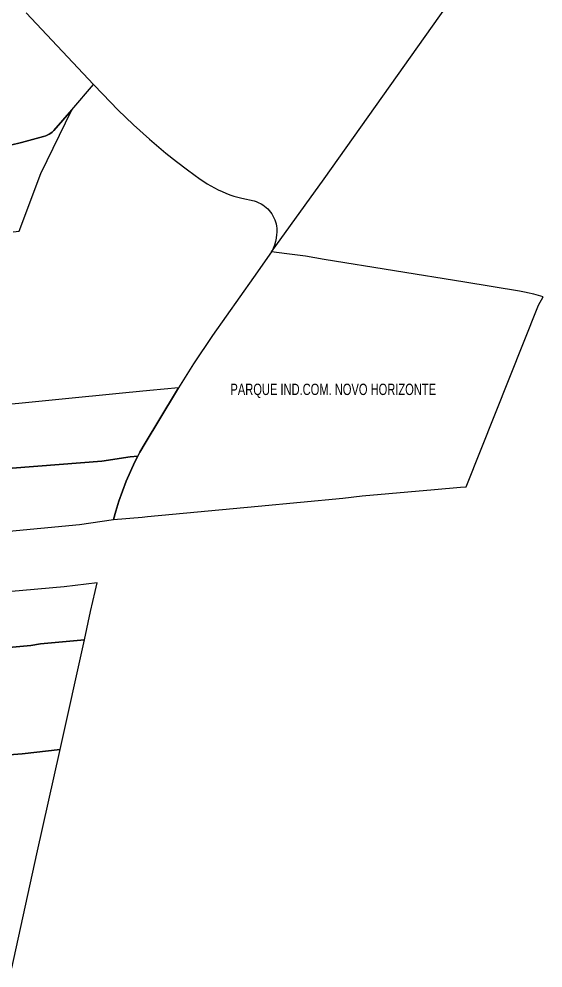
# Model space of a CAD drawing. Header units: millimetres. Extents: x 247112 to 276794, y 7363827 to 7397094.
# Drawn here: x 263968 to 264452, y 7366496 to 7367374 of the extents above; entities that cross this region are included whole.
import ezdxf
from ezdxf.enums import TextEntityAlignment as Align

# ---------------------------------------------------------------- set-up
doc = ezdxf.new("R2010")
doc.units = ezdxf.units.MM
doc.layers.add('BAIRRO', color=3, linetype='Continuous')
doc.styles.add('GEOMAIS', font='', dxfattribs={"width": 0.7, "height": 0.2})
doc.styles.get('GEOMAIS').set_extended_font_data('Arial')

msp = doc.modelspace()

# ---------------------------------------------------------------- linework, layer by layer
at = {"layer": 'BAIRRO'}
for points in [[(263974.85489, 7367379.09373), (264037.16429, 7367312.96696), (264045.68525, 7367303.92397), (264059.58438, 7367289.64852), (264073.94301, 7367275.83535), (264088.74577, 7367262.49922), (264103.97683, 7367249.65442), (264103.97683, 7367249.65442), (264113.87352, 7367241.75145), (264123.9324, 7367234.05598), (264135.68861, 7367225.58058), (264138.87851, 7367223.36494), (264142.14422, 7367221.26264), (264145.48171, 7367219.27628), (264148.88689, 7367217.40831), (264152.35553, 7367215.66103), (264155.88338, 7367214.03659), (264159.46607, 7367212.537), (264163.09921, 7367211.1641), (264166.77829, 7367209.91958), (264170.4988, 7367208.80499), (264174.25614, 7367207.82169), (264185.57622, 7367205.32535), (264187.41891, 7367204.73721), (264189.21718, 7367204.02473), (264191.81303, 7367202.73027), (264193.46415, 7367201.72268), (264195.04267, 7367200.60479), (264196.54124, 7367199.38181), (264197.98018, 7367198.03259), (264199.34882, 7367196.55942), (264200.612, 7367194.9949), (264201.76364, 7367193.34653), (264202.7982, 7367191.62227), (264203.71069, 7367189.83041), (264204.49672, 7367187.97959), (264205.1525, 7367186.07872), (264205.67488, 7367184.13694), (264206.06134, 7367182.16361), (264206.31002, 7367180.16823), (264206.41972, 7367178.1604), (264206.38992, 7367176.14981), (264206.24027, 7367174.46307), (264205.76653, 7367171.11016), (264205.06222, 7367167.798), (264204.13069, 7367164.54243), (264203.58107, 7367162.94074), (264202.9764, 7367161.35902), (264201.60488, 7367158.26299), (264250.03874, 7367225.88934), (264397.57106, 7367434.1855)], [(263960.48571, 7367256.83696), (263970.47455, 7367259.48573), (263990.88488, 7367264.89798), (263992.88468, 7367265.52492), (263994.17717, 7367266.05647), (263996.03943, 7367267.01783), (263997.79223, 7367268.16673), (263998.89059, 7367269.03083), (264000.4198, 7367270.46392), (264017.05039, 7367289.70084), (264037.16429, 7367312.96696), (263974.85489, 7367379.09373)], [(263962.81701, 7367176.92908), (263968.38753, 7367177.49384), (263988.40399, 7367230.80871), (264017.05039, 7367289.70084), (264000.4198, 7367270.46392), (263998.89059, 7367269.03083), (263997.79223, 7367268.16673), (263996.03943, 7367267.01783), (263994.17717, 7367266.05647), (263992.88468, 7367265.52492), (263990.88488, 7367264.89798), (263970.47455, 7367259.48573), (263960.48571, 7367256.83696)], [(263922.27027, 7366955.22492), (264044.65082, 7366964.72803), (264070.801, 7366968.77411), (264078.02413, 7366969.46631), (264079.87798, 7366973.06346), (264084.675, 7366981.62804), (264112.84526, 7367028.0329), (264112.84526, 7367028.0329), (264115.70307, 7367032.59814), (264089.09319, 7367030.05395), (264066.98389, 7367027.94006), (263865.58555, 7367007.98554)], [(263822.47979, 7366887.34683), (264024.04646, 7366906.40899), (264055.42505, 7366910.847), (264057.57296, 7366918.66307), (264057.57296, 7366918.66307), (264060.49603, 7366928.03426), (264063.74247, 7366937.29839), (264067.30837, 7366946.4443), (264071.18943, 7366955.461), (264075.38098, 7366964.33761), (264078.02413, 7366969.46631), (264070.801, 7366968.77411), (264044.65082, 7366964.72803), (263922.27027, 7366955.22492)], [(263931.20113, 7366790.32274), (263979.32422, 7366794.65867), (263988.16608, 7366796.03585), (264028.66001, 7366799.89078), (264034.44964, 7366826.06073), (264038.53484, 7366844.5264), (264040.38971, 7366852.28919), (264009.86593, 7366848.74258), (263933.27848, 7366841.89778)], [(263959.10621, 7366693.43597), (263971.20922, 7366694.52647), (264006.20301, 7366698.38207), (264006.20301, 7366698.38207), (264028.66001, 7366799.89078), (263988.16608, 7366796.03585), (263979.32422, 7366794.65867), (263931.20113, 7366790.32274)], [(263961.61951, 7366496.44761), (263984.86417, 7366601.92762), (263984.86417, 7366601.92762), (264006.20301, 7366698.38207), (263971.20922, 7366694.52647), (263959.10621, 7366693.43597)]]:
    msp.add_lwpolyline(points, dxfattribs=at)
msp.add_lwpolyline([(264057.57296, 7366918.66307), (264055.42505, 7366910.847), (264082.09864, 7366913.24748), (264086.90492, 7366913.69717), (264189.07885, 7366923.25688), (264267.49168, 7366930.59344), (264285.1617, 7366932.89453), (264351.95408, 7366938.67468), (264376.21638, 7366940.77431), (264381.19353, 7366941.20503), (264381.19353, 7366941.20503), (264448.09535, 7367108.97419), (264448.09535, 7367108.97419), (264448.09535, 7367108.97419), (264452.33335, 7367116.84492), (264448.08144, 7367118.11795), (264443.79463, 7367119.26801), (264442.41289, 7367119.59635), (264439.47648, 7367120.29414), (264435.13057, 7367121.1955), (264430.76051, 7367121.97135), (264380.05687, 7367130.22176), (264250.21843, 7367151.34886), (264232.98765, 7367154.28494), (264215.66495, 7367156.61827), (264201.60488, 7367158.26299), (264184.73757, 7367134.71182), (264147.02157, 7367081.00619), (264129.57179, 7367054.75285), (264115.70307, 7367032.59814), (264112.84526, 7367028.0329), (264084.675, 7366981.62804), (264079.87798, 7366973.06346), (264078.02413, 7366969.46631), (264075.38098, 7366964.33761), (264071.18943, 7366955.461), (264067.30837, 7366946.4443), (264063.74247, 7366937.29839), (264060.49603, 7366928.03426), (264057.57296, 7366918.66307)], close=True, dxfattribs=at)

# ---------------------------------------------------------------- texts
at = {"layer": 'BAIRRO', "style": 'GEOMAIS', "width": 0.7}
msp.add_text('PARQUE IND.COM. NOVO HORIZONTE', height=10.5, dxfattribs=at).set_placement((264258.53534, 7367029.89303), align=Align.MIDDLE)

doc.saveas('drawing.dxf')
